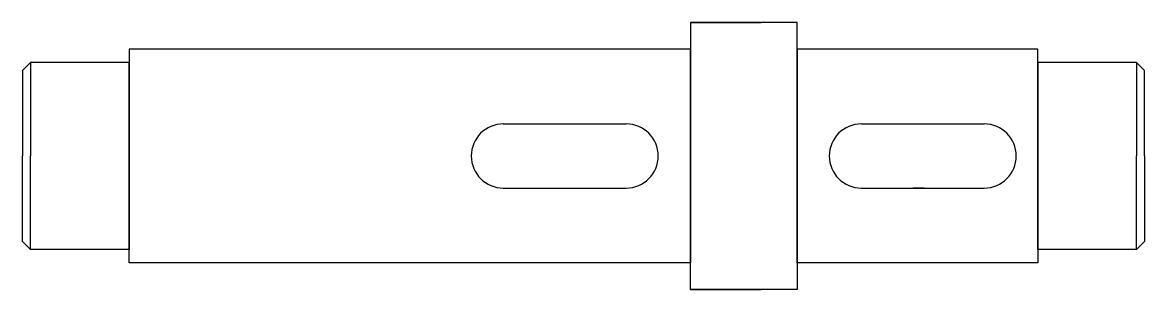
# Model space of a CAD drawing. Header units: millimetres. Extents: x 482 to 692, y 153 to 203.
import ezdxf

# ---------------------------------------------------------------- set-up
doc = ezdxf.new("R2010")
doc.units = ezdxf.units.MM
doc.header["$LTSCALE"] = 0.3
doc.layers.add('粗实线', color=7, linetype='Continuous', lineweight=30)

msp = doc.modelspace()

# ---------------------------------------------------------------- linework, layer by layer
at = {"color": 0}
for p, q in [((649.28, 184.42), (651.33, 184.42)), ((650.87, 172.42), (648.83, 172.42))]:
    msp.add_line(p, q, dxfattribs=at)
at = {"layer": '粗实线', "color": 0}
for p, q in [((607.12, 203.42), (607.12, 178.42)), ((627.12, 203.42), (607.12, 203.42)), ((607.12, 203.42), (620.4, 203.42)), ((627.12, 178.42), (627.12, 203.42)), ((502.12, 198.42), (502.12, 178.42)), ((607.12, 198.42), (502.12, 198.42)), ((607.12, 178.42), (607.12, 198.42)), ((627.12, 198.42), (627.12, 178.42)), ((672.12, 198.42), (627.12, 198.42)), ((672.12, 178.42), (672.12, 198.42)), ((483.62, 195.92), (482.12, 194.42)), ((502.12, 195.92), (483.62, 195.92)), ((483.62, 195.92), (483.62, 178.42)), ((502.12, 178.42), (502.12, 195.92)), ((672.12, 195.92), (672.12, 178.42)), ((690.62, 195.92), (672.12, 195.92)), ((692.12, 194.42), (690.62, 195.92)), ((690.62, 195.92), (690.62, 178.42)), ((482.12, 194.42), (482.12, 178.42)), ((692.12, 178.42), (692.12, 194.42)), ((572.12, 184.42), (595.12, 184.42)), ((639.12, 184.42), (662.12, 184.42)), ((482.12, 162.42), (482.12, 178.42)), ((483.62, 160.92), (483.62, 178.42)), ((502.12, 178.42), (502.12, 160.92)), ((502.12, 158.42), (502.12, 178.42)), ((607.12, 178.42), (607.12, 158.42)), ((607.12, 153.42), (607.12, 178.42)), ((627.12, 158.42), (627.12, 178.42)), ((627.12, 178.42), (627.12, 153.42)), ((672.12, 160.92), (672.12, 178.42)), ((672.12, 178.42), (672.12, 158.42)), ((690.62, 160.92), (690.62, 178.42)), ((692.12, 178.42), (692.12, 162.42)), ((572.12, 172.42), (595.12, 172.42)), ((639.12, 172.42), (662.12, 172.42)), ((483.62, 160.92), (482.12, 162.42)), ((692.12, 162.42), (690.62, 160.92)), ((502.12, 160.92), (483.62, 160.92)), ((690.62, 160.92), (672.12, 160.92)), ((607.12, 158.42), (502.12, 158.42)), ((672.12, 158.42), (627.12, 158.42)), ((607.12, 153.42), (620.4, 153.42)), ((627.12, 153.42), (607.12, 153.42))]:
    msp.add_line(p, q, dxfattribs=at)
for centre, start, end in [((572.12, 178.42), 90, 180), ((595.12, 178.42), 0, 90), ((639.12, 178.42), 90, 180), ((662.12, 178.42), 0, 90), ((572.12, 178.42), 180, 270), ((595.12, 178.42), 270, 0), ((639.12, 178.42), 180, 270), ((662.12, 178.42), 270, 0)]:
    msp.add_arc(centre, 6, start, end, dxfattribs=at)

doc.saveas('drawing.dxf')
